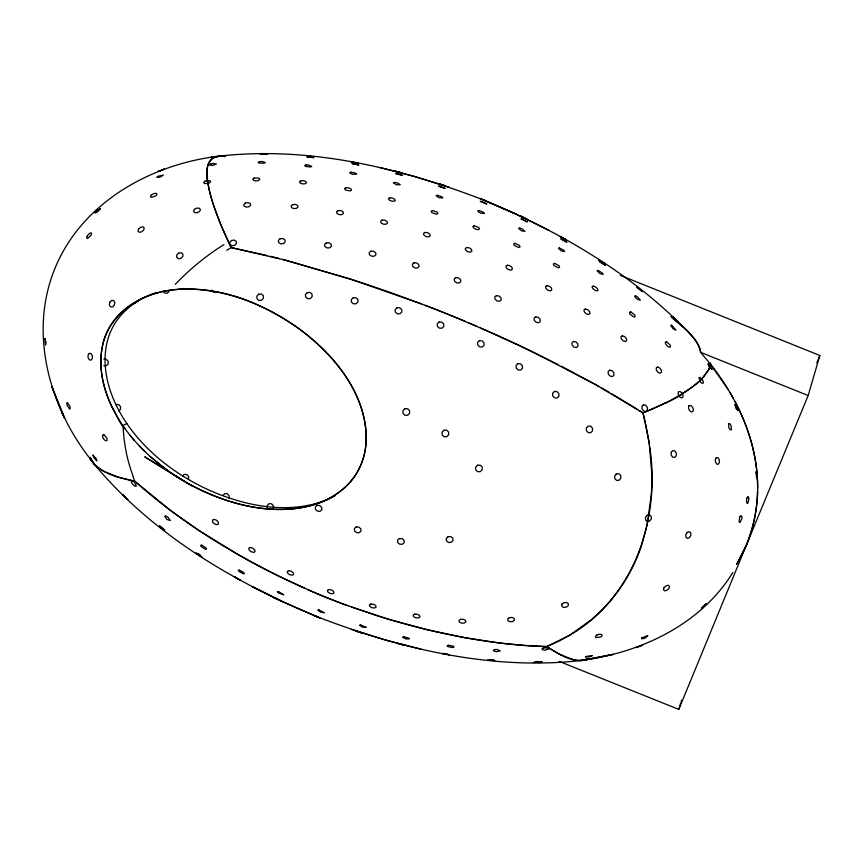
<?xml version="1.0" encoding="UTF-8"?>
<svg xmlns="http://www.w3.org/2000/svg" width="863" height="863" viewBox="0 0 863 863"><rect width="100%" height="100%" fill="white"/><g stroke="black" fill="none" stroke-linecap="round" stroke-linejoin="round"><path stroke-width="1.29" d="M188.576 479.267L188.598 476.592L186.818 474.574L184.272 474.391L182.46 476.149M229.094 498.48L229.116 495.804L227.336 493.776L224.801 493.593L222.988 495.362M267.26 508.091L267.282 505.416L269.094 503.658L271.629 503.841L273.42 505.858L273.388 508.534M757.595 491.112C757.196 509.407 753.453 527.617 746.603 544.585L678.793 709.397L559.138 661.36M710.562 363.043L708.782 369.72L703.043 377.627M678.793 709.397L680.68 702.935M681.198 701.177L681.49 700.152M736.743 564.003L746.603 544.585L808.156 395.534L819.85 355.47L620.368 275.394M816.765 362.945L819.85 355.47M732.881 572.439C700.486 624.952 640.217 652.935 580.659 660.573C490.939 670.583 400.734 648.89 317.401 616.84L313.981 615.589L320.561 618.232L317.411 616.851C233.646 582.029 152.363 534.402 93.894 463.711L90.518 457.865M94.056 212.557L97.508 209.159M702.061 378.652L709.192 368.846A166.322 44.337 -9.6 0 0 710.314 365.34L710.486 364.197L700.583 352.341C697.412 336.484 682.331 326.624 670.885 316.645M325.696 500.281C339.278 493.97 351.144 483.636 358.253 470.357A69.234 63.862 66.2 0 0 364.38 454.046C370.777 425.642 359.882 396.333 343.603 373.226A159.655 147.249 66.2 0 0 331.489 358.005C318.328 343.247 302.881 330.605 286.16 320.076A227.357 209.687 66.2 0 0 259.763 305.869C212.773 283.15 140.604 277.228 109.18 327.897A65.825 60.712 66.2 0 0 103.657 341.101C97.303 363.56 102.481 387.703 112.589 408.231C117.034 414.693 119.493 423.873 124.962 428.728C106.85 403.625 94.887 370.691 104.013 339.903A65.642 60.539 66.2 0 1 107.94 330.216C121.23 303.571 152.848 290.162 180.68 289.202M702.277 378.436C686.97 393.269 667.239 402.395 647.962 410.896M169.072 291.478L167.26 293.237L164.725 293.053L162.945 291.036M118.706 411.09L120.518 409.332L120.54 406.656L118.76 404.628L116.214 404.445M573.097 633.151C635.438 595.211 660.432 516.754 649.774 447.088M226.753 250.324L231.155 247.595L267.163 255.534M571.446 634.176L558.782 641.22L546.689 646.603L523.55 645.395L499.677 643.021L465.297 637.768L427.638 629.817L388.08 619.105L351.824 607.174M587.11 658.911L586.398 659.289A206.548 48.716 54.1 0 1 572.309 659.418M334.898 495.88C297.562 516.937 251.737 510.918 213.582 495.642A227.034 209.396 66.2 0 1 186.602 482.644L144.747 456.84L192.535 486.365M660.087 405.481L643 412.935L595.653 384.618L535.157 353.118A653.906 295.394 21 0 0 493.312 333.593L461.317 319.774A591.791 267.336 21 0 0 428.879 306.753L396.117 294.574A653.906 295.394 21 0 0 352.104 279.634L285.88 260.259L231.155 247.595C221.694 227.832 212.848 207.487 208.382 185.944C205.761 175.545 204.758 156.386 219.806 156.074C309.526 146.052 399.731 167.756 483.064 199.795L486.484 201.057L479.904 198.414L516.257 214.153L548.35 230.087M586.549 659.213C572.266 663.884 558.415 653.582 546.689 646.603C504.499 645.384 462.622 638.501 421.705 628.361A653.906 571.026 25 0 1 377.034 615.697L344.035 604.327A591.791 516.775 25 0 1 311.597 591.306L279.839 576.678A653.906 571.026 25 0 1 238.663 554.877L199.029 530.518L170.561 510.497L134.844 481.263L133.204 477.304M324.704 500.659C289.99 513.604 251.327 507.023 217.756 493.798A227.034 209.396 66.2 0 1 190.788 480.799C165.793 466.527 143.215 447.412 126.85 423.604L122.665 425.448C148.296 462.093 187.454 487.929 229.763 501.381C269.159 513.625 318.965 515.06 349.504 482.859A69.979 64.542 66.2 0 0 366.041 443.28C368.188 396.775 336.311 356.764 300.95 330.184C265.998 304.585 223.226 287.174 179.331 289.278M646.84 411.371L644.79 412.212M152.557 293.927C135.664 300.238 120.335 312.072 112.125 328.372A65.642 60.539 66.2 0 0 108.199 338.059C99.428 367.476 110.13 399.094 126.85 423.604M643.863 412.59L643 412.935L639.149 410.464M638.825 646.56L636.171 647.574L642.698 645.114L640.044 646.117M161.759 170L164.455 169.083L157.907 171.5L160.604 170.583M153.549 293.571L155.534 292.859M583.82 659.764L582.503 660.087L589.483 659.127L586.409 659.354M583.464 660.249L613.388 654.327L580.659 660.573M217.001 156.386C149.008 165.016 80.831 203.603 54.488 269.515C28.533 334.143 49.752 408.587 92.05 461.187M493.668 659.785L489.914 659.753M219.806 156.074L225.319 156.537A208.857 49.267 54.1 0 0 218.393 156.171L212.913 157.994L209.105 162.115A167.767 39.569 54.1 0 0 207.174 168.706L207.174 177.659L208.922 188.609A208.857 49.256 54.1 0 0 213.765 205.858L221.23 225.674L231.155 247.595M356.937 163.118L358.091 163.183L351.112 161.899L354.423 162.719M216.074 292.341L213.528 292.158L211.748 290.141M103.83 359.148L106.376 359.332L108.155 361.349L108.134 364.024L106.322 365.793L103.776 365.61M309.386 156.138L312.686 156.753M303.992 587.973C243.096 560.475 184.833 525.847 134.844 481.263C120.41 478.07 104.552 474.747 93.894 463.711M134.844 481.263L117.648 476.98L104.25 471.511A208.857 55.685 -9.6 0 1 95.027 464.941L92.093 461.263L90.367 457.347M270.13 256.268L279.364 258.576M443.755 185.394L444.844 185.664L438.102 183.452L441.327 184.628M282.546 259.385L350.108 278.986L421.122 303.787M379.537 167.465L414.984 176.548L449.17 187.228M420.928 649.181L385.481 640.098L351.295 629.418M539.569 662.245L540.4 662.471L533.323 662.396M700.583 352.341L808.156 395.534M468.954 322.989L476.808 326.343M516.257 214.153L483.679 200.13C557.714 230.658 628.857 271.597 685.362 329.008L694.855 339.526M316.786 616.516L284.207 602.482L252.115 586.549L282.988 601.91M480.713 328.037L518.814 345.297L557.919 364.477M603.539 263.193L604.532 263.636L598.609 259.731L599.343 260.432M276.818 598.965L273.474 597.498L279.871 600.572L279.029 600.065M561.295 366.203L598.62 386.279M557.897 653.399L546.689 646.603L569.656 635.265L590.939 620.033A196.128 162.492 85.5 0 0 605.47 606.16C616.495 594.24 625.826 580.756 633.043 566.214A153.538 127.206 85.5 0 0 641.306 546.16L647.099 524.812L651.22 495.179A196.128 162.503 85.5 0 0 651.727 472.557L649.138 442.428L643 412.935L645.448 422.697M601.425 387.865L609.558 392.525M198.156 553.679L200.248 554.887M612.147 394.035L637.638 409.504M173.743 474.747L180.108 478.803M160.971 527.692L162.924 529.051M167.541 470.475L150.151 456.538M672.482 317.886L685.362 329.008M125.059 496.678L122.686 494.779L127.821 499.601L126.926 498.534M139.385 446.074L144.671 451.414M129.504 434.725L134.326 440.508M640.583 289.957L641.241 290.799M728.178 389.526L710.486 364.197C738.394 399.267 757.897 442.881 757.638 488.275M729.936 392.46L733.323 398.404M734.942 401.414C749.731 429.191 758.523 460.551 757.574 492.158A166.268 158.921 16.3 0 1 746.624 544.585A166.268 158.889 15.8 0 1 736.603 564.197M645.837 424.434L649.483 444.844M694.769 339.504A107.034 31.295 22.4 0 1 700.691 352.384M133.495 477.131A211.262 168.328 -43.8 0 1 123.172 427.228M175.243 284.369A211.262 175.459 -45.1 0 1 223.916 244.607M702.083 378.652A206.548 55.059 -9.6 0 1 681.738 393.981M682.579 393.992A219.429 58.306 -9.7 0 1 666.214 402.999M665.384 402.945A212.093 55.61 -10 0 1 660.141 405.481M572.05 658.987A219.429 51.856 54.2 0 1 560.993 654.542M561.338 655.146A212.093 50.55 54.6 0 1 557.876 653.356M347.789 605.718A597.498 521.759 25 0 1 307.918 589.709M425.135 305.308A597.498 269.914 21 0 1 465.017 321.316M586.419 427.929L586.419 430.626L588.199 432.622L590.702 432.741L592.482 430.907L592.482 428.21L590.713 426.214L588.199 426.106L586.419 427.929M671.252 452.277L671.144 454.952L672.557 457.099L674.661 457.455L676.236 455.804L676.344 453.118L674.931 450.971L672.816 450.626L671.252 452.277M756.139 471.759L756.765 478.566L756.139 471.759M44.984 338.544L45.502 345.049L46.063 342.622L44.984 338.544M561.953 604.165L561.737 606.106L563.474 607.379L566.15 607.228L568.199 605.74L568.404 603.798L566.667 602.525L563.992 602.676L561.953 604.165M746.84 498.307L746.527 501.004L746.905 503.129L747.757 503.442L748.89 499.084L748.512 496.948L747.66 496.635L746.84 498.307M701.63 607.984L706.463 603.625L701.63 607.984M92.956 455.157L93.948 457.897L96.904 460.907L95.912 458.156L92.956 455.157M728.501 423.55L728.922 427.972L730.271 429.806L731.446 429.817L731.015 425.394L729.677 423.55L728.501 423.55M678.415 391.942L678.048 393.981L679.17 396.43L681.112 397.854L682.752 397.422L683.118 395.383L682.007 392.935L680.055 391.511L678.415 391.942M641.792 637.919L641.64 638.739L643.291 638.642L645.783 637.671L647.822 635.578L641.792 637.919M663.906 587.811L663.496 589.861L664.823 590.853L667.121 590.216L669.03 588.307L669.451 586.268L668.124 585.276L665.826 585.912L663.906 587.811M109.925 302.05L109.331 304.693L110.356 306.743L112.384 307.023L114.229 305.34L114.822 302.708L113.797 300.648L111.769 300.378L109.925 302.05M688.954 405.815L688.458 407.854L689.408 410.378L691.252 411.91L692.892 411.565L693.388 409.537L692.439 407.012L690.594 405.47L688.954 405.815M87.152 236.235L86.699 238.059L87.67 238.468L91.122 235.06L91.586 233.247L90.604 232.827L88.77 234.067L87.152 236.235M138.555 229.073L138.037 231.144L139.321 232.298L141.661 231.845L143.69 230.054L144.218 227.983L142.934 226.829L140.583 227.282L138.555 229.073M739.71 516.98L739.084 521.867L739.99 522.557L741.9 518.641L741.781 516.333L740.875 515.643L739.71 516.98M716.279 457.638L715.319 459.548L715.556 462.244L716.862 464.154L718.469 464.165L719.429 462.266L719.192 459.569L717.887 457.649L716.279 457.638M194.509 209.256L193.549 211.101L194.617 212.535L197.077 212.719L199.482 211.543L200.443 209.698L199.375 208.263L196.915 208.08L194.509 209.256M151.392 194.995L150.453 196.57L151.446 197.433L156.063 195.685L156.99 194.11L156.009 193.247L153.69 193.614L151.392 194.995M687.153 532.471L685.761 534.79L685.88 537.25L687.433 538.426L689.505 537.606L690.885 535.287L690.778 532.827L689.224 531.662L687.153 532.471M616.15 474.089L614.65 476.3L614.985 478.976L616.948 480.54L619.397 480.087L620.896 477.886L620.562 475.211L618.598 473.647L616.15 474.089M646.97 515.319L645.438 517.552L645.643 520.13L647.455 521.543L649.817 520.972L651.349 518.739L651.144 516.16L649.332 514.747L646.97 515.319M89.277 353.345L88.069 355.081L88.112 357.767L89.396 359.849L91.165 360.098L92.373 358.372L92.33 355.675L91.047 353.593L89.277 353.345M96.235 211.629L95.254 212.988L97.595 211.769L100.507 208.555L96.235 211.629M132.945 304.078L138.458 300.691L132.945 304.078M204.811 181.198L203.679 182.546L204.585 183.614L209.515 182.945L210.658 181.597L209.741 180.529L204.811 181.198M178.447 253.237L176.699 255.254L176.775 257.562L178.63 258.803L181.176 258.253L182.924 256.235L182.848 253.927L181.003 252.686L178.447 253.237M67.39 402.557L66.785 403.204L67.185 405.383L69.569 409.084L70.173 408.436L69.784 406.257L67.39 402.557M258.738 294.229L256.894 296.182L256.958 298.76L258.911 300.432L261.597 300.227L263.442 298.264L263.366 295.696L261.424 294.024L258.738 294.229M231.489 240.497L229.752 242.33L229.979 244.488L232.018 245.707L234.693 245.275L236.43 243.431L236.203 241.273L234.164 240.065L231.489 240.497M307.314 292.622L305.48 294.51L305.599 297.034L307.595 298.706L310.313 298.544L312.147 296.656L312.028 294.132L310.033 292.46L307.314 292.622M443.981 430.238L442.083 432.18L442.115 434.887L444.046 436.775L446.754 436.732L448.652 434.79L448.631 432.083L446.7 430.195L443.981 430.238M477.563 465.233L475.664 467.174L475.686 469.85L477.617 471.694L480.313 471.619L482.212 469.677L482.19 467.012L480.26 465.168L477.563 465.233M404.876 408.706L402.967 410.648L402.999 413.366L404.941 415.265L407.66 415.232L409.558 413.291L409.526 410.583L407.595 408.684L404.876 408.706M353.129 297.789L351.306 299.623L351.446 302.115L353.463 303.819L356.182 303.733L357.994 301.899L357.854 299.396L355.836 297.692L353.129 297.789M554.445 391.457L552.676 393.215L552.719 395.869L554.564 397.854L557.12 398.005L558.89 396.246L558.836 393.593L556.991 391.608L554.445 391.457M280.076 238.771L278.361 240.453L278.641 242.568L280.745 243.862L283.452 243.582L285.157 241.888L284.887 239.774L282.773 238.479L280.076 238.771M396.958 307.789L395.157 309.569L395.308 312.061L397.325 313.819L400.022 313.798L401.824 312.018L401.673 309.515L399.655 307.767L396.958 307.789M517.886 363.647L516.117 365.373L516.214 367.972L518.113 369.914L520.702 370.065L522.471 368.339L522.385 365.739L520.486 363.798L517.886 363.647M439.04 322.072L437.261 323.808L437.401 326.333L439.386 328.145L442.061 328.199L443.841 326.451L443.701 323.938L441.716 322.126L439.04 322.072M479.343 340.702L477.573 342.428L477.692 344.984L479.645 346.861L482.277 346.98L484.046 345.254L483.927 342.697L481.975 340.809L479.343 340.702M585.988 656.463L585.416 657.023L589.461 656.829L592.298 655.621L585.988 656.463M448.156 536.646L446.311 538.393L446.419 540.788L448.415 542.439L451.133 542.374L452.967 540.626L452.859 538.232L450.864 536.581L448.156 536.646M245.372 203.107L243.787 204.607L244.229 206.268L246.419 207.131L249.094 206.689L250.68 205.2L250.238 203.528L248.048 202.665L245.372 203.107M253.992 178.048L252.762 179.202L253.603 180.389L256.02 180.896L258.609 180.443L259.839 179.288L258.997 178.112L253.992 178.048M326.279 242.913L324.596 244.488L324.909 246.581L327.034 247.951L329.731 247.81L331.414 246.235L331.101 244.143L328.976 242.773L326.279 242.913M643.518 404.801L641.964 406.246L642.007 408.792L643.615 410.95L645.858 411.457L647.412 410.011L647.369 407.455L645.761 405.297L643.518 404.801M370.81 251.187L369.159 252.676L369.483 254.758L371.608 256.225L374.272 256.203L375.934 254.714L375.61 252.632L373.485 251.165L370.81 251.187M399.375 538.577L397.563 540.195L397.703 542.525L399.709 544.197L402.406 544.24L404.218 542.611L404.078 540.281L402.072 538.609L399.375 538.577M157.961 176.311L156.796 177.357L159.806 177.217L163.409 175.081L157.961 176.311M356.171 526.98L354.38 528.544L354.52 530.885L356.505 532.633L359.17 532.751L360.961 531.187L360.831 528.846L358.846 527.11L356.171 526.98M609.71 370.184L608.145 371.554L608.275 373.992L610.033 376.063L612.385 376.559L613.949 375.189L613.82 372.751L612.061 370.68L609.71 370.184M596.948 634.985L595.384 636.344L595.794 637.52L600.529 637.056L602.083 635.686L601.684 634.521L599.548 634.219L596.948 634.985M317.109 505.362L315.319 506.915L315.437 509.321L317.39 511.155L320.033 511.338L321.813 509.785L321.705 507.39L319.752 505.556L317.109 505.362M413.96 262.837L412.331 264.251L412.665 266.354L414.758 267.908L417.401 268.005L419.03 266.591L418.706 264.488L416.602 262.935L413.96 262.837M292.643 204.596L291.09 205.923L291.565 207.595L293.787 208.609L296.462 208.382L298.015 207.044L297.541 205.383L295.319 204.369L292.643 204.596M455.826 277.649L454.218 279.008L454.531 281.144L456.592 282.805L459.192 283.01L460.799 281.651L460.486 279.515L458.426 277.854L455.826 277.649M573.517 341.457L571.942 342.794L572.137 345.124L574.003 347.099L576.43 347.552L578.005 346.225L577.8 343.884L575.945 341.921L573.517 341.457M496.376 295.675L494.79 297.001L495.071 299.191L497.077 300.96L499.623 301.273L501.22 299.936L500.928 297.757L498.922 295.987L496.376 295.675M535.632 316.872L534.057 318.199L534.305 320.453L536.247 322.32L538.739 322.708L540.324 321.392L540.065 319.137L538.124 317.271L535.632 316.872M509.332 617.66L507.66 619.03L507.983 620.724L510.119 621.738L512.816 621.489L514.499 620.119L514.165 618.426L512.029 617.412L509.332 617.66M338.069 210.626L336.548 211.845L337.045 213.517L339.267 214.671L341.91 214.617L343.442 213.398L342.945 211.726L340.723 210.572L338.069 210.626M300.766 180.885L299.493 181.899L300.281 183.15L302.665 183.905L305.254 183.722L306.538 182.708L305.75 181.457L303.366 180.701L300.766 180.885M382.115 220.076L380.615 221.208L381.112 222.902L383.312 224.175L385.934 224.272L387.444 223.15L386.948 221.446L384.736 220.173L382.115 220.076M424.984 232.438L423.506 233.485L423.992 235.221L426.171 236.602L428.749 236.84L430.227 235.782L429.731 234.056L427.563 232.665L424.984 232.438M460.615 619.332L458.997 620.486L459.386 622.072L461.565 623.151L464.24 623.097L465.858 621.943L465.47 620.368L463.302 619.278L460.615 619.332M657.541 367.045L656.193 368.005L656.398 370.205L658.027 372.385L660.13 373.248L661.479 372.287L661.285 370.087L659.656 367.908L657.541 367.045M345.89 187.767L344.596 188.673L345.34 189.968L350.259 190.939L351.554 190.043L350.82 188.738L348.469 187.8L345.89 187.767M466.743 247.498L465.286 248.49L465.761 250.259L467.886 251.769L470.421 252.125L471.878 251.133L471.403 249.364L469.278 247.854L466.743 247.498M210.648 164.046L209.407 164.876L212.622 165.469L216.408 164.056L213.204 163.463L210.648 164.046M622.352 335.783L620.982 336.71L621.274 338.781L623.075 340.799L625.319 341.575L626.689 340.658L626.398 338.576L624.596 336.559L622.352 335.783M507.401 265.243L505.977 266.192L506.419 268.026L508.49 269.655L510.961 270.13L512.395 269.18L511.953 267.347L509.882 265.718L507.401 265.243M546.969 285.696L545.556 286.624L545.966 288.522L547.962 290.27L550.378 290.853L551.791 289.925L551.381 288.026L549.386 286.268L546.969 285.696M585.351 309.04L583.949 309.957L584.316 311.931L586.225 313.819L588.566 314.499L589.968 313.582L589.602 311.597L587.692 309.72L585.351 309.04M414.758 614.122L413.183 615.125L413.604 616.657L415.772 617.832L418.426 617.962L420.001 616.969L419.58 615.427L417.401 614.251L414.758 614.122M543.442 647.919L541.975 648.847L542.547 649.785L544.823 650.195L548.944 648.911L548.372 647.962L543.442 647.919M389.785 197.8L388.436 198.587L389.084 199.925L391.349 201.036L393.916 201.273L395.276 200.486L394.628 199.148L392.352 198.037L389.785 197.8M370.928 604.014L369.396 604.898L369.817 606.43L371.964 607.725L374.574 608.005L376.117 607.12L375.685 605.589L373.539 604.294L370.928 604.014M213.948 519.386L212.46 520.216L212.719 522.126L214.596 524.003L216.98 524.747L218.468 523.927L218.21 522.007L216.333 520.13L213.948 519.386M259.418 161.672L258.177 162.363L259.008 163.096L264.013 163.215L265.254 162.535L262.007 161.446L259.418 161.672M432.492 210.54L431.166 211.252L431.802 212.632L436.549 214.251L437.886 213.528L437.25 212.147L432.492 210.54M328.911 589.537L327.401 590.346L327.821 591.921L329.914 593.356L332.471 593.798L333.981 592.989L333.571 591.414L331.468 589.979L328.911 589.537M250.324 547.476L248.835 548.253L249.17 550.011L251.133 551.737L253.571 552.406L255.06 551.64L254.725 549.871L252.762 548.156L250.324 547.476M288.717 570.67L287.228 571.435L287.606 573.097L289.644 574.672L292.147 575.243L293.636 574.478L293.258 572.827L291.219 571.252L288.717 570.67M474.197 225.728L472.892 226.386L473.507 227.821L475.696 229.191L478.167 229.687L479.472 229.029L478.857 227.605L474.197 225.728M514.92 243.334L513.636 243.938L514.229 245.426L518.771 247.552L520.055 246.937L519.461 245.448L514.92 243.334M494.693 649.559L493.28 650.217L493.927 651.101L496.236 651.673L500.292 650.95L497.336 649.494L494.693 649.559M305.944 164.973L304.704 165.556L305.534 166.386L310.507 167.001L311.748 166.43L308.523 164.984L305.944 164.973M554.65 263.388L553.377 263.959L553.938 265.513L558.339 267.875L559.612 267.303L559.051 265.761L554.65 263.388M103.787 434.628L102.557 435.146L102.643 437.163L103.992 439.515L105.825 440.81L107.055 440.303L106.98 438.275L103.787 434.628M350.896 172.169L349.677 172.676L350.486 173.592L352.859 174.38L356.635 174.089L355.815 173.172L350.896 172.169M593.366 286.117L592.061 286.592L592.503 288.188L594.424 289.968L596.711 290.896L598.016 290.41L597.584 288.814L595.653 287.034L593.366 286.117M394.618 182.417L393.409 182.859L396.538 184.79L400.259 184.725L397.131 182.783L394.618 182.417M448.426 645.287L447.066 645.761L447.735 646.614L452.654 647.509L454.014 647.034L453.345 646.182L448.426 645.287M630.799 311.942L629.494 312.352L629.828 314.024L633.798 317.045L635.103 316.635L634.769 314.963L630.799 311.942M437.282 195.275L436.085 195.653L439.159 197.789L442.816 197.918L442.039 196.883L437.282 195.275M478.965 210.518L477.789 210.831L478.555 211.931L480.799 213.161L484.38 213.474L483.625 212.384L478.965 210.518M403.895 636.851L402.568 637.196L405.556 638.9L409.44 638.933L408.749 638.091L403.895 636.851M666.635 341.759L665.341 342.082L665.556 343.819L667.142 345.944L669.181 347.228L670.465 346.894L670.26 345.168L666.635 341.759M536.322 661.543L535.082 661.845L542.158 661.792L536.322 661.543M212.287 157.195L210.982 157.508L217.961 156.559L212.287 157.195M519.709 228.059L518.555 228.328L521.479 230.842L524.984 231.338L522.061 228.835L519.709 228.059M559.483 247.983L558.361 248.199L561.187 250.885L564.585 251.575L563.884 250.378L559.483 247.983M132.492 481.004L131.284 481.241L131.597 482.87L133.226 484.952L135.232 486.268L136.43 486.031L134.499 482.32L132.492 481.004M360.777 625.017L359.493 625.244L362.438 627.11L366.236 627.433L360.777 625.017M261.316 153.959L260.065 154.164L267.142 154.25L261.316 153.959M700.195 377.422L698.933 377.616L700.206 381.78L701.986 383.301L703.259 383.107L703.248 381.306L700.195 377.422M598.21 270.486L597.131 270.637L599.828 273.528L603.108 274.412L602.439 273.15L598.21 270.486M307.994 156.71L306.796 156.85L313.841 157.659L307.994 156.71M319.008 609.968L317.746 610.109L320.626 612.191L324.326 612.752L319.008 609.968M165.901 516.085L164.693 516.225L166.958 519.483L170.302 520.551L168.048 517.304L165.901 516.085M635.718 295.987L634.683 296.074L635.308 297.401L637.218 299.191L640.346 300.302L637.8 297.185L635.718 295.987M353.043 163.538L351.899 163.636L358.868 164.995L353.043 163.538M278.587 591.651L277.347 591.748L277.983 592.752L283.744 594.834L278.587 591.651M201.823 545.211L200.615 545.297L201.133 546.538L205.329 549.289L206.537 549.202L206.02 547.973L201.823 545.211M488.965 659.796L487.778 659.882L494.833 660.583L488.965 659.796M396.786 173.517L395.729 173.592L402.59 175.405L396.786 173.517M239.493 570.141L238.274 570.216L238.857 571.328L243.237 573.787L244.456 573.712L243.862 572.611L239.493 570.141M439.504 186.203L438.458 186.235L445.2 188.468L439.504 186.203M671.694 325.308L670.724 325.319L673.032 328.695L675.923 330.065L671.694 325.308M481.22 201.381L480.195 201.349L486.775 203.992L481.22 201.381M443.528 653.528L442.374 653.464L449.353 654.737L443.528 653.528M521.942 218.975L520.95 218.878L527.358 221.92L521.942 218.975M708.663 364.024L707.822 363.927L709.699 367.67L712.158 369.418L708.663 364.024M396.322 171.392L395.2 171.208L402.072 172.978L396.322 171.392M399.504 643.841L398.393 643.669L405.265 645.427L399.504 643.841M561.662 239.04L560.691 238.878L566.905 242.309L561.662 239.04M600.216 261.759L599.364 261.554L605.319 265.373L600.216 261.759M356.71 631.252L355.621 630.982L362.363 633.194L356.71 631.252M735.449 404.671L734.78 404.467L736.053 408.566L737.908 410.648L735.449 404.671M637.541 287.584L636.797 287.314L642.417 291.586L637.541 287.584M521.64 216.473L520.594 216.074L527.002 219.137L521.64 216.473M561.209 236.883L560.184 236.451L566.376 239.936L561.209 236.883M235.114 577.142L234.089 576.711L240.281 580.184L235.114 577.142M196.926 553.453L195.933 553L201.856 556.905L196.926 553.453M160.194 526.301L159.224 525.847L164.811 530.227L160.194 526.301M673.259 317.39L672.644 317.045L677.779 321.856L673.259 317.39M90.313 458.987L89.903 458.566L94.229 464.057L90.313 458.987M62.481 413.248L61.715 411.867L64.649 418.134L62.481 413.248M61.09 409.688L51.78 386.495L63.528 415.869L61.09 409.688"/></g></svg>
